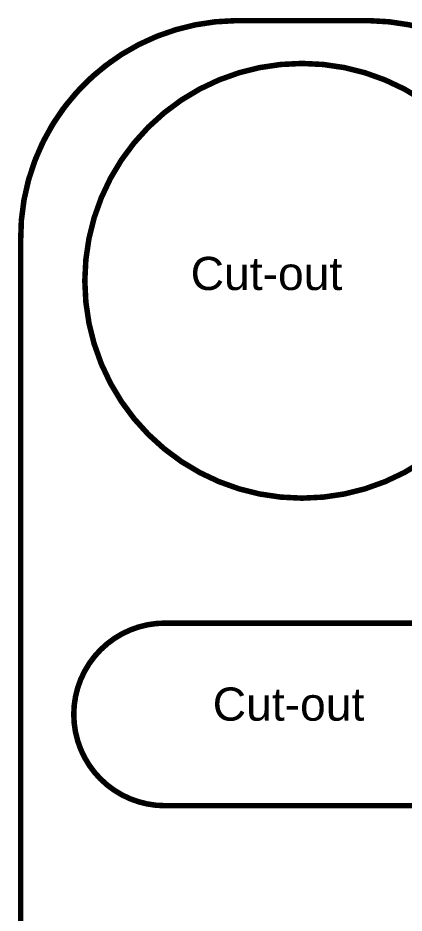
# Model space of a CAD drawing. Header units: inches. Extents: x 3 to 457, y -41 to 239.
# Drawn here: x 123.33 to 132.22, y 8.44 to 29.03 of the extents above; entities that cross this region are included whole.
import ezdxf

# ---------------------------------------------------------------- set-up
doc = ezdxf.new("R2010")
doc.units = ezdxf.units.IN
doc.layers.add('Fabrication', color=76, linetype='Continuous')
doc.styles.add('Arial', font='', dxfattribs={"height": 0.2})
doc.styles.get('Arial').set_extended_font_data('Arial')

msp = doc.modelspace()

# ---------------------------------------------------------------- linework, layer by layer
at = {"layer": 'Fabrication', "const_width": 0.127}
for points in [[(123.393, 23.915, -0.414214), (128.337, 28.971)], [(131.416, 28.971, -0.414214), (136.36, 23.915)], [(123.393, 23.915, -0.244175), (125.471, 28.028)], [(125.231, 14.498, -0.198912), (126.716, 15.113)], [(124.616, 13.013, -0.198912), (125.231, 14.498)], [(125.231, 11.528, -0.198912), (124.616, 13.013)], [(126.716, 10.913, -0.198912), (125.231, 11.528)]]:
    msp.add_lwpolyline(points, format="xyb", dxfattribs=at)
for points in [[(128.337, 28.971), (131.416, 28.971)], [(123.393, -17.966), (123.393, 23.915)], [(126.716, 15.113), (133.024, 15.113)], [(126.716, 10.913), (133.024, 10.913)]]:
    msp.add_lwpolyline(points, dxfattribs=at)
at = {"layer": 'Fabrication'}
for points, const_width in [([(128.305, 28.971, 1), (128.369, 28.971, 1)], 0.0635), ([(128.305, 28.971, 1), (128.369, 28.971, 1)], 0.0635), ([(131.384, 28.971, 1), (131.448, 28.971, 1)], 0.0635), ([(131.384, 28.971, 1), (131.448, 28.971, 1)], 0.0635), ([(134.87, 22.987, 1), (124.87, 22.987, 1)], 0.127), ([(125.439, 28.028, 1), (125.503, 28.028, 1)], 0.0635), ([(123.362, 23.915, 1), (123.425, 23.915, 1)], 0.0635), ([(123.361, 23.915, 1), (123.425, 23.915, 1)], 0.0635), ([(123.362, 23.915, 1), (123.425, 23.915, 1)], 0.0635), ([(124.838, 22.987, 1), (124.902, 22.987, 1)], 0.0635), ([(126.685, 15.113, 1), (126.748, 15.113, 1)], 0.0635), ([(126.685, 15.113, 1), (126.748, 15.113, 1)], 0.0635), ([(125.2, 14.498, 1), (125.263, 14.498, 1)], 0.0635), ([(125.2, 14.498, 1), (125.263, 14.498, 1)], 0.0635), ([(124.585, 13.013, 1), (124.648, 13.013, 1)], 0.0635), ([(124.585, 13.013, 1), (124.648, 13.013, 1)], 0.0635), ([(125.2, 11.528, 1), (125.263, 11.528, 1)], 0.0635), ([(125.2, 11.528, 1), (125.263, 11.528, 1)], 0.0635), ([(126.685, 10.913, 1), (126.748, 10.913, 1)], 0.0635), ([(126.685, 10.913, 1), (126.748, 10.913, 1)], 0.0635)]:
    msp.add_lwpolyline(points, format="xyb", close=True, dxfattribs=dict(at, const_width=const_width))

# ---------------------------------------------------------------- texts
at = {"layer": 'Fabrication', "style": 'Arial'}
for p in [(127.306, 22.775), (127.814, 12.869)]:
    msp.add_text('Cut-out', height=0.762, dxfattribs=at).set_placement(p)

doc.saveas('drawing.dxf')
